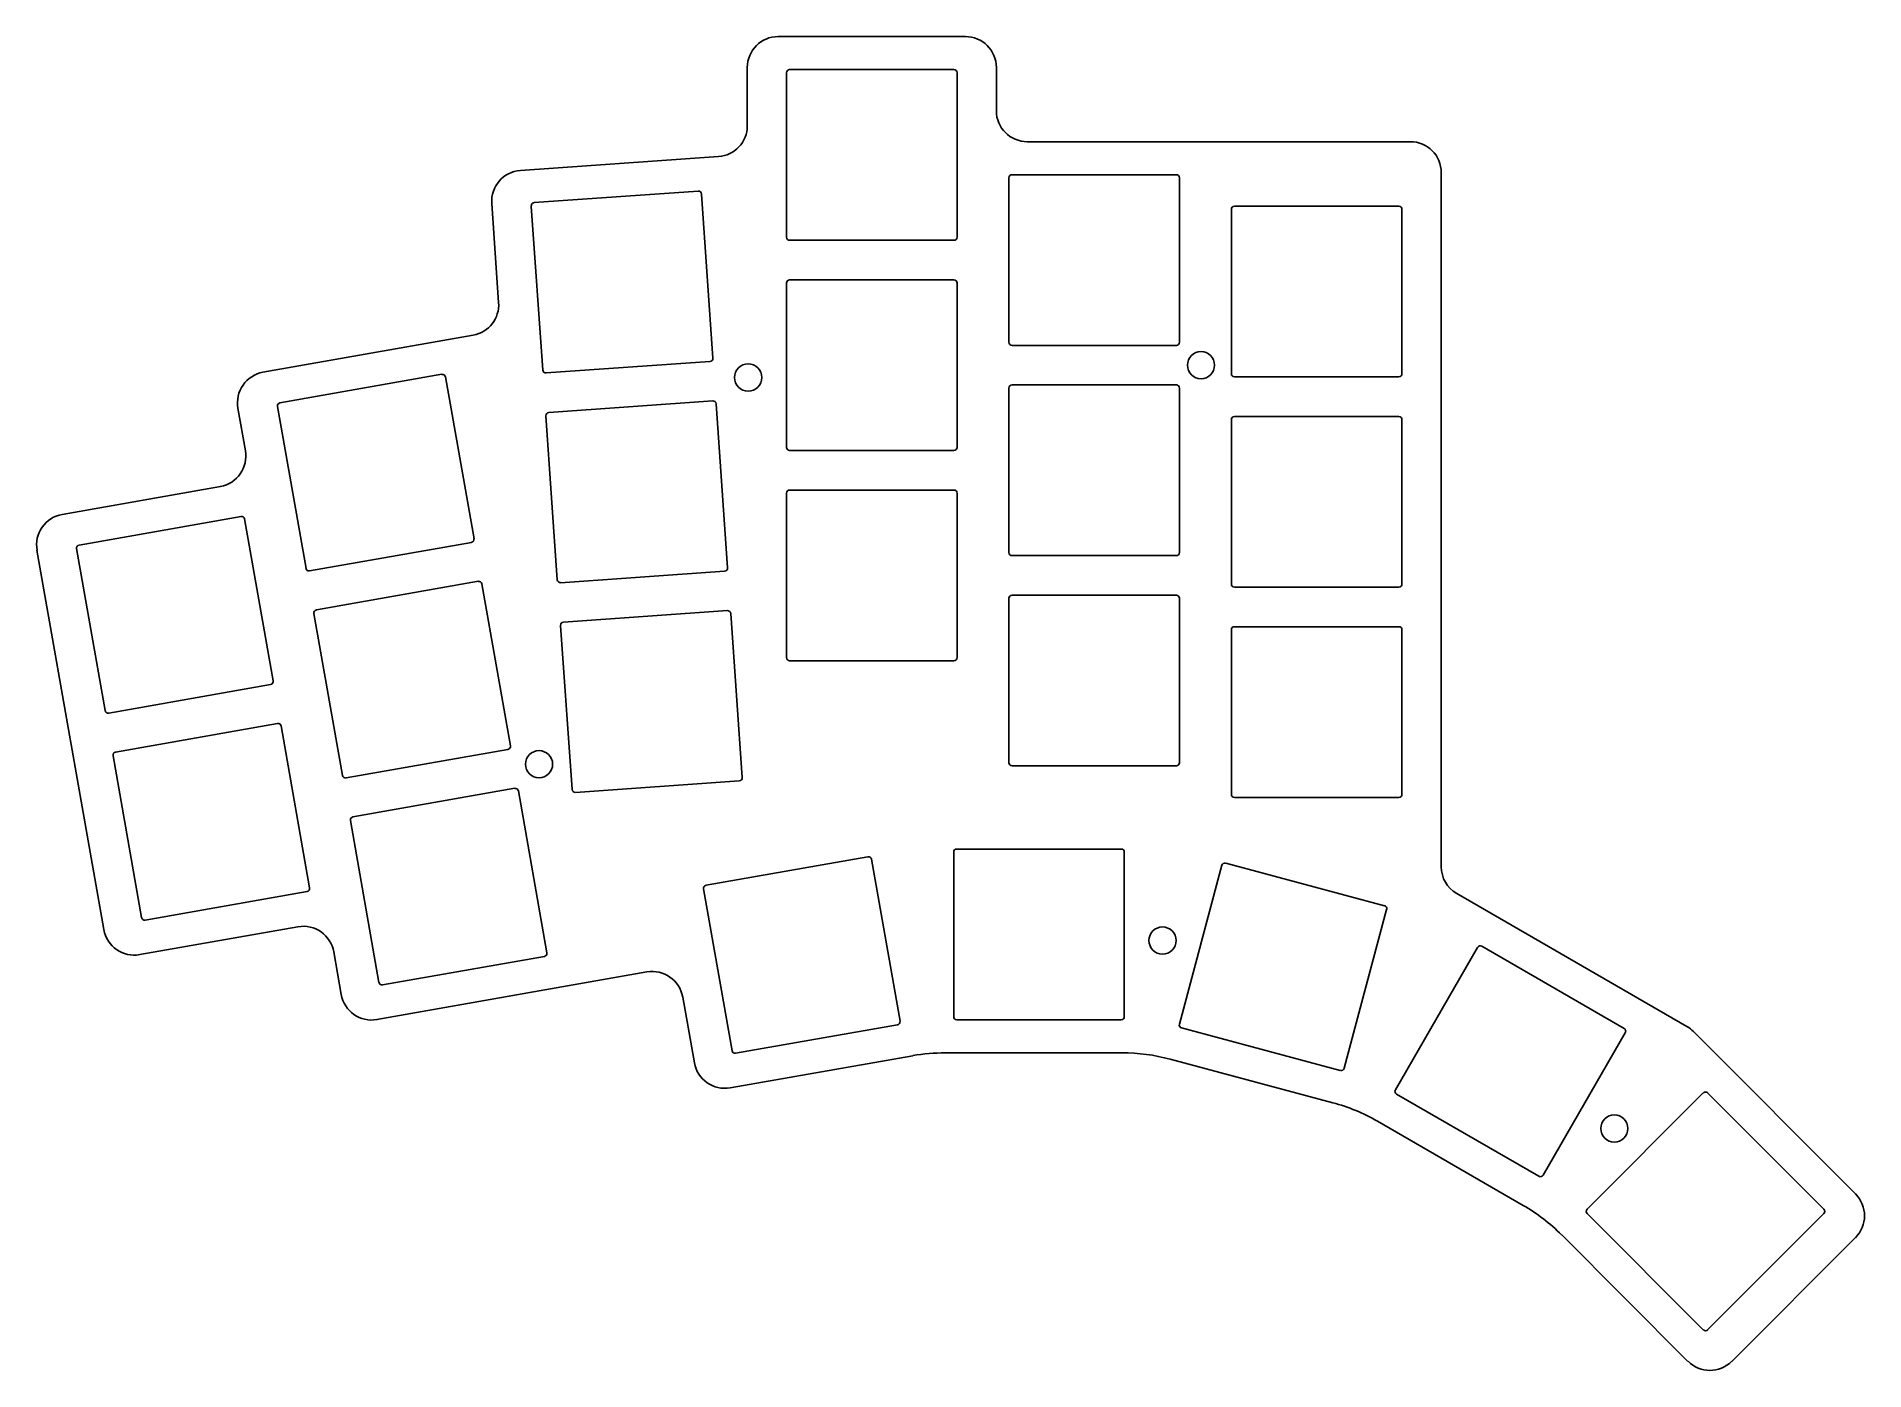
# Model space of a CAD drawing. Header units: millimetres. Extents: x 33 to 181, y -128 to -20.
import ezdxf

# ---------------------------------------------------------------- set-up
doc = ezdxf.new("R2010")
doc.units = ezdxf.units.MM

msp = doc.modelspace()

# ---------------------------------------------------------------- linework, layer by layer
for p, q in [((108.06, -19.76), (92.91, -19.76)), ((90.41, -26.97), (90.41, -22.26)), ((93.58, -22.68), (93.58, -35.98)), ((107.13, -22.43), (93.83, -22.43)), ((107.38, -35.98), (107.38, -22.68)), ((110.56, -25.76), (110.56, -22.26)), ((72.05, -30.59), (88.08, -29.47)), ((113.06, -28.26), (144.06, -28.26)), ((125.13, -30.93), (111.83, -30.93)), ((146.56, -86.9), (146.56, -30.76)), ((86.43, -32.26), (73.16, -33.19)), ((87.62, -45.76), (86.7, -32.5)), ((111.58, -31.18), (111.58, -44.48)), ((125.38, -44.48), (125.38, -31.18)), ((69.73, -33.26), (70.29, -41.27)), ((72.93, -33.46), (73.86, -46.73)), ((129.58, -33.73), (129.58, -47.03)), ((143.13, -33.48), (129.83, -33.48)), ((143.38, -47.03), (143.38, -33.73)), ((93.83, -36.23), (107.13, -36.23)), ((93.58, -39.68), (93.58, -52.98)), ((107.13, -39.43), (93.83, -39.43)), ((107.38, -52.98), (107.38, -39.68)), ((51.22, -46.91), (68.23, -43.91)), ((111.83, -44.73), (125.13, -44.73)), ((65.7, -47.07), (52.6, -49.38)), ((68.3, -60.37), (65.99, -47.27)), ((74.13, -46.96), (87.39, -46.03)), ((129.83, -47.28), (143.13, -47.28)), ((111.58, -48.18), (111.58, -61.48)), ((125.13, -47.93), (111.83, -47.93)), ((125.38, -61.48), (125.38, -48.18)), ((49.2, -49.8), (49.8, -53.25)), ((52.4, -49.67), (54.71, -62.77)), ((87.62, -49.22), (74.35, -50.15)), ((88.81, -62.72), (87.88, -49.45)), ((74.12, -50.42), (75.04, -63.68)), ((129.58, -50.73), (129.58, -64.03)), ((143.13, -50.48), (129.83, -50.48)), ((143.38, -64.03), (143.38, -50.73)), ((93.83, -53.23), (107.13, -53.23)), ((47.78, -56.14), (34.97, -58.4)), ((93.58, -56.68), (93.58, -69.98)), ((107.13, -56.43), (93.83, -56.43)), ((107.38, -69.98), (107.38, -56.68)), ((49.45, -58.57), (36.35, -60.88)), ((52.05, -71.87), (49.74, -58.77)), ((32.94, -61.3), (38.35, -91.98)), ((36.15, -61.17), (38.46, -74.26)), ((55, -62.97), (68.09, -60.66)), ((111.83, -61.73), (125.13, -61.73)), ((75.31, -63.92), (88.58, -62.99)), ((68.65, -63.81), (55.55, -66.12)), ((71.25, -77.11), (68.94, -64.01)), ((125.13, -64.93), (111.83, -64.93)), ((129.83, -64.28), (143.13, -64.28)), ((55.35, -66.41), (57.66, -79.51)), ((88.8, -66.18), (75.53, -67.11)), ((90, -79.68), (89.07, -66.41)), ((111.58, -65.18), (111.58, -78.48)), ((125.38, -78.48), (125.38, -65.18)), ((75.3, -67.38), (76.23, -80.64)), ((129.58, -67.73), (129.58, -81.03)), ((143.13, -67.48), (129.83, -67.48)), ((143.38, -81.03), (143.38, -67.73)), ((93.83, -70.23), (107.13, -70.23)), ((38.75, -74.47), (51.84, -72.16)), ((52.4, -75.31), (39.3, -77.62)), ((55, -88.61), (52.69, -75.51)), ((39.1, -77.91), (41.41, -91.01)), ((57.95, -79.71), (71.05, -77.4)), ((111.83, -78.73), (125.13, -78.73)), ((71.6, -80.55), (58.5, -82.86)), ((74.2, -93.85), (71.89, -80.76)), ((76.5, -80.88), (89.76, -79.95)), ((129.83, -81.28), (143.13, -81.28)), ((58.3, -83.15), (60.61, -96.25)), ((107.11, -85.71), (107.11, -99.01)), ((120.66, -85.46), (107.36, -85.46)), ((120.91, -99.01), (120.91, -85.71)), ((100.17, -86.08), (87.07, -88.39)), ((102.77, -99.38), (100.46, -86.28)), ((128.81, -86.77), (125.37, -99.62)), ((141.96, -90.04), (129.12, -86.6)), ((86.87, -88.68), (89.18, -101.78)), ((41.7, -91.21), (54.8, -88.9)), ((147.81, -89.06), (166.44, -99.82)), ((138.7, -103.19), (142.14, -90.35)), ((41.25, -94), (54.05, -91.75)), ((56.95, -93.77), (57.56, -97.22)), ((60.9, -96.45), (74, -94.14)), ((149.5, -93.41), (142.85, -104.93)), ((161.36, -99.97), (149.84, -93.32)), ((60.45, -99.25), (82.29, -95.4)), ((85.19, -97.43), (86.13, -102.75)), ((89.47, -101.98), (102.57, -99.67)), ((107.36, -99.26), (120.66, -99.26)), ((125.54, -99.93), (138.39, -103.37)), ((154.8, -111.83), (161.45, -100.31)), ((166.96, -100.22), (180.07, -113.35)), ((106.42, -101.94), (120.74, -101.94)), ((89.02, -104.78), (103.81, -102.17)), ((124.63, -102.45), (137.78, -105.98)), ((142.94, -105.27), (154.46, -111.92)), ((167.76, -105.18), (158.35, -114.59)), ((177.52, -114.59), (168.11, -105.18)), ((141.4, -107.47), (153.19, -114.28)), ((158.35, -114.94), (167.76, -124.34)), ((168.11, -124.34), (177.52, -114.94)), ((156.3, -116.67), (166.52, -126.89)), ((170.06, -126.89), (180.06, -116.88))]:
    msp.add_line(p, q)
for centre in [(127.12, -46.33), (90.48, -47.33), (73.56, -78.6), (124.01, -92.86), (160.56, -108.06)]:
    msp.add_circle(centre, 1.1)
for centre, radius, start, end in [((92.91, -22.26), 2.5, 90, 180), ((108.06, -22.26), 2.5, 0, 90), ((93.83, -22.68), 0.25, 90, 180), ((107.13, -22.68), 0.25, 0, 90), ((113.06, -25.76), 2.5, 180, 270), ((87.91, -26.97), 2.5, 274, 0), ((144.06, -30.76), 2.5, 0, 90), ((72.23, -33.08), 2.5, 94, 184), ((111.83, -31.18), 0.25, 90, 180), ((125.13, -31.18), 0.25, 0, 90), ((86.45, -32.51), 0.25, 4, 94), ((73.18, -33.44), 0.25, 94, 184), ((129.83, -33.73), 0.25, 90, 180), ((143.13, -33.73), 0.25, 0, 90), ((93.83, -35.98), 0.25, 180, 270), ((107.13, -35.98), 0.25, 270, 0), ((93.83, -39.68), 0.25, 90, 180), ((107.13, -39.68), 0.25, 0, 90), ((67.8, -41.44), 2.5, 280, 4), ((87.38, -45.78), 0.25, 274, 4), ((111.83, -44.48), 0.25, 180, 270), ((125.13, -44.48), 0.25, 270, 0), ((51.66, -49.37), 2.5, 100, 190), ((65.74, -47.32), 0.25, 10, 100), ((74.11, -46.71), 0.25, 184, 274), ((129.83, -47.03), 0.25, 180, 270), ((143.13, -47.03), 0.25, 270, 0), ((111.83, -48.18), 0.25, 90, 180), ((125.13, -48.18), 0.25, 0, 90), ((52.64, -49.63), 0.25, 100, 190), ((74.37, -50.4), 0.25, 94, 184), ((87.63, -49.47), 0.25, 4, 94), ((129.83, -50.73), 0.25, 90, 180), ((143.13, -50.73), 0.25, 0, 90), ((93.83, -52.98), 0.25, 180, 270), ((107.13, -52.98), 0.25, 270, 0), ((47.34, -53.68), 2.5, 280, 10), ((93.83, -56.68), 0.25, 90, 180), ((107.13, -56.68), 0.25, 0, 90), ((35.41, -60.86), 2.5, 100, 190), ((49.49, -58.81), 0.25, 10, 100), ((68.05, -60.41), 0.25, 280, 10), ((36.39, -61.12), 0.25, 100, 190), ((111.83, -61.48), 0.25, 180, 270), ((125.13, -61.48), 0.25, 270, 0), ((54.95, -62.72), 0.25, 190, 280), ((88.56, -62.74), 0.25, 274, 4), ((68.69, -64.06), 0.25, 10, 100), ((75.29, -63.67), 0.25, 184, 274), ((111.83, -65.18), 0.25, 90, 180), ((125.13, -65.18), 0.25, 0, 90), ((129.83, -64.03), 0.25, 180, 270), ((143.13, -64.03), 0.25, 270, 0), ((55.59, -66.37), 0.25, 100, 190), ((88.82, -66.43), 0.25, 4, 94), ((75.55, -67.36), 0.25, 94, 184), ((129.83, -67.73), 0.25, 90, 180), ((143.13, -67.73), 0.25, 0, 90), ((93.83, -69.98), 0.25, 180, 270), ((107.13, -69.98), 0.25, 270, 0), ((51.8, -71.91), 0.25, 280, 10), ((38.7, -74.22), 0.25, 190, 280), ((52.44, -75.55), 0.25, 10, 100), ((39.34, -77.86), 0.25, 100, 190), ((71, -77.16), 0.25, 280, 10), ((57.9, -79.47), 0.25, 190, 280), ((89.75, -79.7), 0.25, 274, 4), ((111.83, -78.48), 0.25, 180, 270), ((125.13, -78.48), 0.25, 270, 0), ((71.64, -80.8), 0.25, 10, 100), ((76.48, -80.63), 0.25, 184, 274), ((129.83, -81.03), 0.25, 180, 270), ((143.13, -81.03), 0.25, 270, 0), ((58.55, -83.11), 0.25, 100, 190), ((107.36, -85.71), 0.25, 90, 180), ((120.66, -85.71), 0.25, 0, 90), ((100.21, -86.33), 0.25, 10, 100), ((129.05, -86.84), 0.25, 75, 165), ((149.06, -86.9), 2.5, 180, 240), ((54.75, -88.65), 0.25, 280, 10), ((87.12, -88.64), 0.25, 100, 190), ((141.9, -90.28), 0.25, 345, 75), ((41.65, -90.96), 0.25, 190, 280), ((40.82, -91.54), 2.5, 190, 280), ((54.49, -94.21), 2.5, 10, 100), ((73.95, -93.9), 0.25, 280, 10), ((149.71, -93.54), 0.25, 60, 150), ((82.72, -97.86), 2.5, 10, 100), ((60.02, -96.79), 2.5, 190, 280), ((60.86, -96.21), 0.25, 190, 280), ((107.36, -99.01), 0.25, 180, 270), ((120.66, -99.01), 0.25, 270, 0), ((102.52, -99.43), 0.25, 280, 10), ((125.61, -99.69), 0.25, 165, 255), ((161.23, -100.19), 0.25, 330, 60), ((165.19, -101.98), 2.5, 44.948, 60), ((89.42, -101.73), 0.25, 190, 280), ((106.42, -116.94), 15, 90, 100), ((120.74, -116.94), 15, 75, 90), ((88.59, -102.31), 2.5, 190, 280), ((104.25, -104.63), 2.5, 100.0000004, 100.0000008), ((138.46, -103.13), 0.25, 255, 345), ((143.06, -105.06), 0.25, 150, 240), ((133.9, -120.46), 15, 60, 75), ((137.13, -108.39), 2.5, 75.0000002, 75.0000021), ((167.94, -105.36), 0.25, 45, 135), ((140.15, -109.64), 2.5, 59.9999999, 60.0000001), ((154.58, -111.71), 0.25, 240, 330), ((178.3, -115.12), 2.5, 315, 44.948), ((145.69, -127.27), 15, 45, 60), ((158.53, -114.76), 0.25, 135, 225), ((177.34, -114.76), 0.25, 315, 45), ((167.94, -124.17), 0.25, 225, 315), ((168.29, -125.12), 2.5, 225, 315)]:
    msp.add_arc(centre, radius, start, end)

doc.saveas('drawing.dxf')
